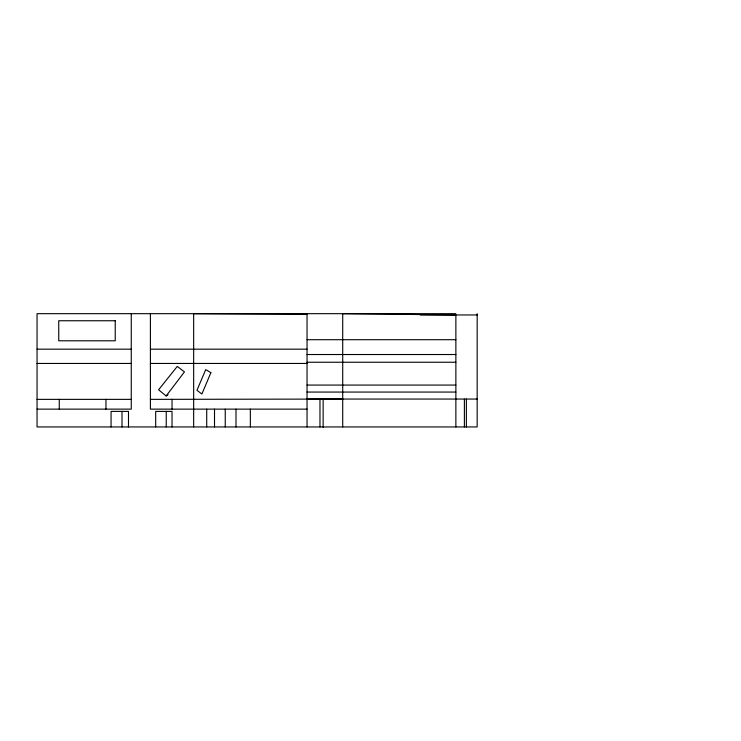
<?xml version="1.0" encoding="UTF-8"?>
<svg xmlns="http://www.w3.org/2000/svg" width="741" height="741" viewBox="0 0 741 741"><rect width="100%" height="100%" fill="white"/><g stroke="black" fill="none" stroke-linecap="round" stroke-linejoin="round"><path stroke-width="1.11" d="M166.16 395.953L184.463 371.88L177.275 366.415L158.583 389.794L166.16 395.953L168.04 394.694M342.713 399.056L150.404 399.362M455.872 313.675L37.05 313.675L37.05 426.946L477.167 426.946L477.167 313.675M420.11 314.953L477.167 314.953M307.043 339.702L455.872 339.702M37.05 349.178L131.259 349.178M150.404 349.178L307.043 349.178M307.043 354.522L455.872 354.522M307.043 362.238L455.872 362.238M37.05 363.451L131.259 363.451M150.404 363.451L307.043 363.451M307.043 385.07L455.872 385.07M307.043 392.063L455.872 392.063M307.043 399.056L477.167 399.056L476.676 399.056M37.05 399.362L131.259 399.362M37.05 409.134L131.259 409.134L131.259 313.675M307.043 409.134L150.404 409.134L150.404 313.675M307.043 314.314L193.66 313.675L193.66 426.946M466.376 399.056L466.376 426.946M464.394 399.056L464.394 426.946M455.872 426.946L455.872 314.953L342.713 313.675L342.713 426.946M323.141 427.325L323.141 399.167L319.973 399.167L319.973 426.946M307.043 313.675L307.043 426.946M250.356 409.134L250.356 426.946M236.009 409.134L236.009 426.946M225.255 409.134L225.255 426.946M214.51 409.134L214.51 426.946M206.711 409.134L206.711 426.946M172.032 399.362L172.032 409.134M172.032 426.946L172.032 411.394L155.684 411.394L155.684 426.946M166.243 411.394L166.243 426.946M128.489 426.946L128.489 411.394L111.067 411.394L111.067 426.946M122.006 411.394L122.006 426.946M105.963 399.362L105.963 409.134M59.261 399.362L59.261 409.134M210.87 372.686L201.895 394.027L196.949 390.294L205.729 369.602L210.87 372.686M115.235 320.751L58.752 320.751L58.752 340.795L115.235 340.795L115.235 320.751"/></g></svg>
